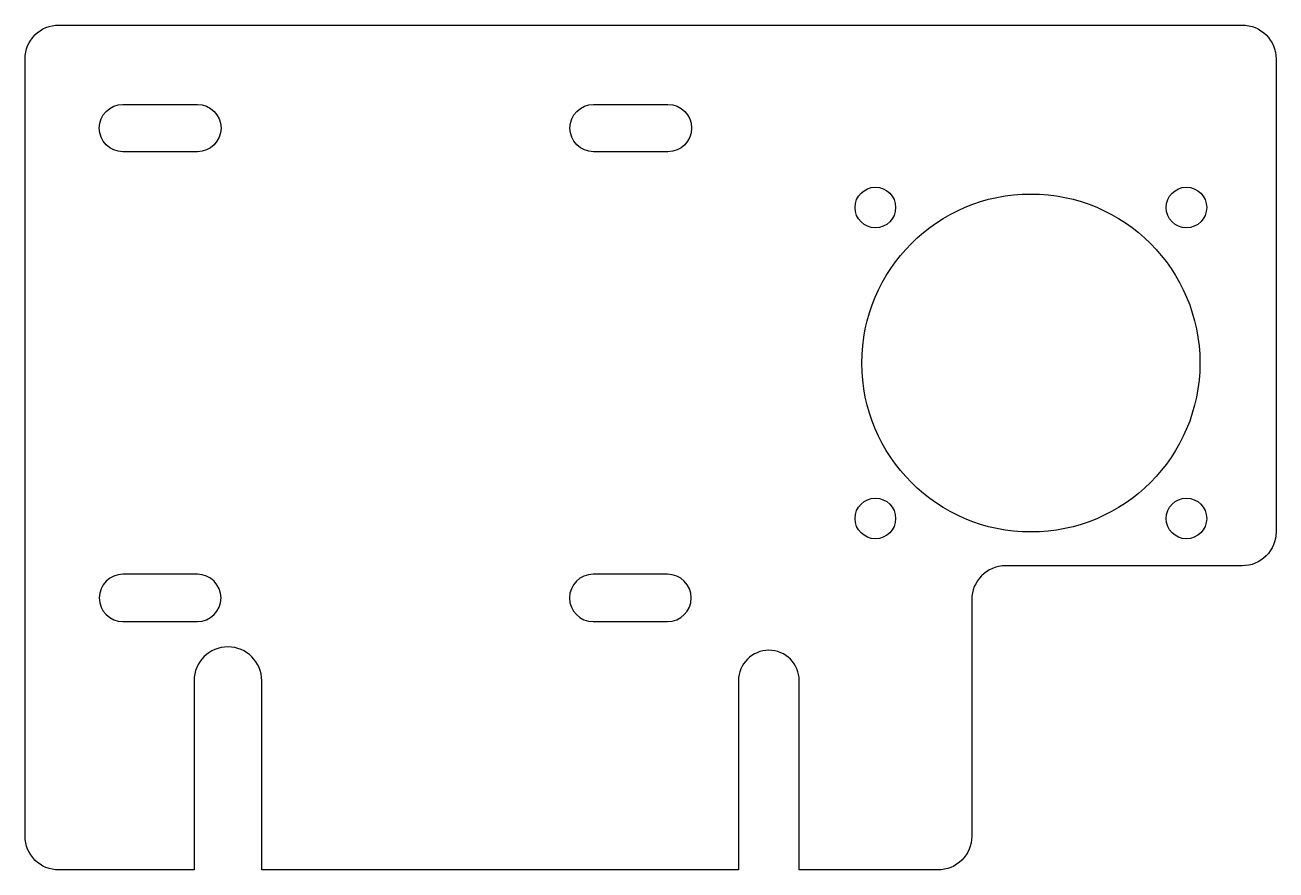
# Model space of a CAD drawing. Header units: millimetres. Extents: x -54 to 131, y -75 to 50.
import ezdxf

# ---------------------------------------------------------------- set-up
doc = ezdxf.new("R2010")
doc.units = ezdxf.units.MM
doc.layers.get('0').update_dxf_attribs({"linetype": 'CONTINUOUS'})

msp = doc.modelspace()

# ---------------------------------------------------------------- linework, layer by layer
for points in [[(-54.45, 45, -0.414214), (-49.45, 50), (125.55, 50, -0.414214), (130.55, 45), (130.55, -25, -0.414214), (125.55, -30), (90.55, -30, 0.414214), (85.55, -35), (85.55, -70, -0.414214), (80.55, -75), (60.05, -75), (60.05, -47, 1), (51.05, -47), (51.05, -75), (-19.45, -75), (-19.45, -47, 1), (-29.45, -47), (-29.45, -75), (-49.45, -75, -0.414214), (-54.45, -70)], [(-28.97, 38.25, -1), (-28.97, 31.25), (-39.97, 31.25, -1), (-39.97, 38.25)], [(29.63, 31.25, -1), (29.63, 38.25), (40.63, 38.25, -1), (40.63, 31.25)], [(-39.97, -38.25), (-28.97, -38.25, 1), (-28.97, -31.25), (-39.97, -31.25, 1)], [(29.57, -38.25), (40.57, -38.25, 1), (40.57, -31.25), (29.57, -31.25, 1)]]:
    msp.add_lwpolyline(points, format="xyb", close=True)
for centre, radius in [((71.3, 23), 3), ((117.3, 23), 3), ((94.3, 0), 25), ((71.3, -23), 3), ((117.3, -23), 3)]:
    msp.add_circle(centre, radius)

doc.saveas('drawing.dxf')
